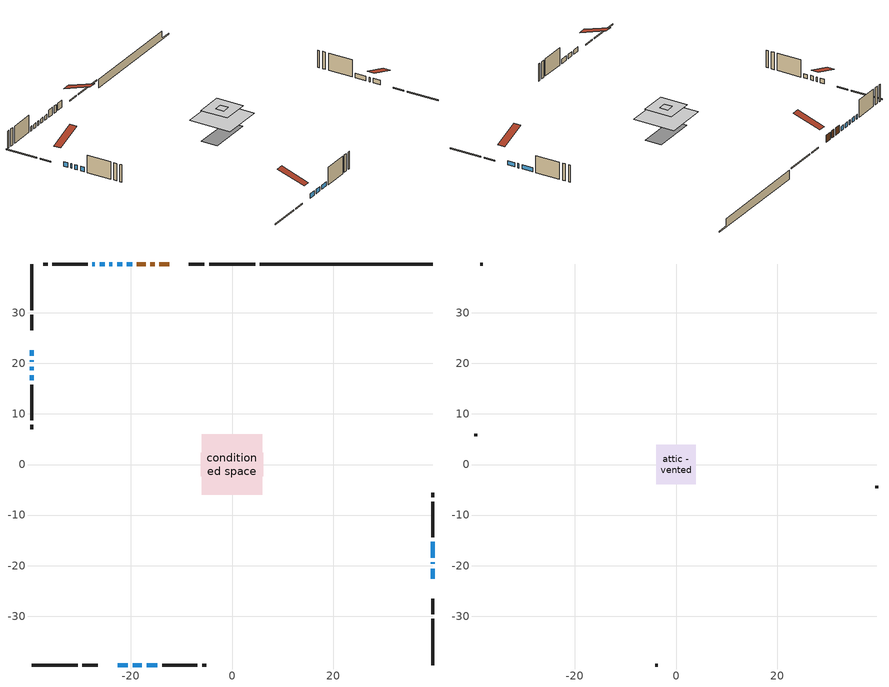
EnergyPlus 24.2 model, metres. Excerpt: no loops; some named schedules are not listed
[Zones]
conditioned space
 floor adiabatic (AdiabaticFloorConstruction): -5.96,-5.96 -5.96,5.96 5.96,5.96 5.96,-5.96 z3.2
 floor foundation (Slab1 construction): -6.2,-2.34 -6.2,2.34 6.2,2.34 6.2,-2.34 z-1.68
 wall outside (RimJoist1 construction): 4.59,39.66 -4.51,39.66 / -39.66,-39.66 -30.56,-39.66 / -39.66,39.66 -39.66,30.56 / 39.66,-39.66 39.66,-30.56 z0.76:1.06
 wall outside (RimJoist3 construction): -5.44,39.66 -8.53,39.66 / -29.63,-39.66 -26.54,-39.66 / -39.66,29.63 -39.66,26.54 / 39.66,-29.63 39.66,-26.54 z0.76:1.06
 wall outside (AdiabaticWallConstruction 1): -12.45,39.66 -14.36,39.66 / -15.29,39.66 -16.16,39.66 / -17.09,39.66 -18.83,39.66 z0.76:2.79
 wall outside (AdiabaticWallConstruction): -39.66,22.61 -39.66,21.53 / 39.66,-22.61 39.66,-20.58 / -22.61,-39.66 -20.58,-39.66 / -19.76,39.66 -20.78,39.66 / -21.71,39.66 -22.72,39.66 / -39.66,20.6 -39.66,20.29 / 39.66,-19.65 39.66,-19.34 / -19.65,-39.66 -17.84,-39.66 / 39.66,-18.42 39.66,-15.3 / -23.65,39.66 -24.26,39.66 / -16.91,-39.66 -14.74,-39.66 / -25.19,39.66 -26.21,39.66 / -27.13,39.66 -27.63,39.66 / -39.66,19.37 -39.66,18.62 / -39.66,17.69 -39.66,16.67 z0.76:1.98
 wall outside (Wall1 construction): -28.55,39.66 -35.51,39.66 / -13.81,-39.66 -6.85,-39.66 / -39.66,15.75 -39.66,8.79 / 39.66,-14.38 39.66,-7.42 z0.76:5.64
 wall outside (Wall2 construction): -36.44,39.66 -37.29,39.66 / -5.92,-39.66 -5.07,-39.66 / -39.66,7.86 -39.66,7 / 39.66,-6.49 39.66,-5.63 z0.76:5.64
 wall foundation (FoundationWall1 construction): 5.52,39.66,-1.68 5.52,39.66,0.76 36.25,39.66,0.76 36.25,39.66,-1.36 39.66,39.66,-1.36 39.66,39.66,-1.68
 window (WindowConstruction): -39.66,22.61 -39.66,21.53 z0.76:1.98
 window (WindowConstruction 7): 39.66,-22.61 39.66,-20.58 z0.76:1.98
 window (WindowConstruction 8): -22.61,-39.66 -20.58,-39.66 z0.76:1.98
 window (WindowConstruction 9): -19.76,39.66 -20.78,39.66 z0.76:1.98
 window (WindowConstruction 10): -21.71,39.66 -22.72,39.66 z0.76:1.98
 window (WindowConstruction 11): -39.66,20.6 -39.66,20.29 z0.76:1.98
 window (WindowConstruction 12): 39.66,-19.65 39.66,-19.34 z0.76:1.98
 window (WindowConstruction 13): -19.65,-39.66 -17.84,-39.66 z0.76:1.98
 window (WindowConstruction 1): 39.66,-18.42 39.66,-15.31 z0.76:1.98
 window (WindowConstruction 14): -23.65,39.66 -24.26,39.66 z0.76:1.98
 window (WindowConstruction 2): -16.91,-39.66 -14.74,-39.66 z0.76:1.98
 window (WindowConstruction 3): -25.19,39.66 -26.21,39.66 z0.76:1.98
 window (WindowConstruction 4): -27.14,39.66 -27.62,39.66 z0.76:1.98
 window (WindowConstruction 5): -39.66,19.37 -39.66,18.62 z0.76:1.98
 window (WindowConstruction 6): -39.66,17.69 -39.66,16.67 z0.76:1.98
 door (Door): -12.45,39.66 -14.36,39.66 z0.76:2.79
 door (Door 1): -15.29,39.66 -16.16,39.66 z0.76:2.79
 door (Door 2): -17.09,39.66 -18.83,39.66 z0.76:2.79
 ceiling adiabatic (AdiabaticFloorConstruction): 5.96,-5.96 5.96,5.96 -5.96,5.96 -5.96,-5.96 z3.2
attic - vented
 floor to conditioned space (Floor1 construction Reversed): -1.17,-1.17 -1.17,1.17 1.17,1.17 1.17,-1.17 z5.64
 floor to conditioned space (Floor2 construction Reversed): -3.86,-3.86 -3.86,3.86 3.86,3.86 3.86,-3.86 z5.64
 wall outside (Wall4 construction): -38.22,39.66 -38.73,39.66 / -4.14,-39.66 -3.63,-39.66 / -39.66,6.08 -39.66,5.57 / 39.66,-4.71 39.66,-4.2 z0.76:5.64
 roof outside (Roof1 construction): -11.53,39.66,5.64 -11.53,31.81,8.25 -9.46,31.81,8.25 -9.46,39.66,5.64; -23.54,-39.66,5.64 -23.54,-31.81,8.25 -25.61,-31.81,8.25 -25.61,-39.66,5.64; -39.66,23.54,5.64 -31.81,23.54,8.25 -31.81,25.61,8.25 -39.66,25.61,5.64; 39.66,-23.54,5.64 31.81,-23.54,8.25 31.81,-25.61,8.25 39.66,-25.61,5.64
[Building]
Building 1: Terrain=Suburbs
[Site:Location]
North Battleford_SK: Latitude {deg}=52.77; Longitude {deg}=-108.24; Time Zone {hr}=-6; Elevation {m}=548; Keep Site Location Information=Yes
[Site:GroundTemperature:Shallow]
-2.51094, -4.92531, -5.11867, -3.97292, 0.62661, 5.20471, 9.17369, 11.6879, 11.9015, 9.85661, 5.98885, 1.55119
[Site:WaterMainsTemperature]
Calculation Method=Schedule; Temperature Schedule=mains temperature schedule
[Material] Roughness=Rough; Thermal Absorptance=0.9
Name | Thickness {m} | Conductivity {W/m-K} | Density {kg/m3} | Specific Heat {J/kg-K} | Solar Absorptance | Visible Absorptance
asphalt or fiberglass shingles | 0.00635 | 0.162714 | 1121.4 | 1465.45 | 0.84 | 0.84
ceiling stud and cavity | 0.1397 | 0.0764328 | 65.682 | 1177.47 | 0.7 | 0.7
ceiling stud and cavity 1 | 0.1397 | 0.0760664 | 65.682 | 1177.47 | 0.7 | 0.7
concrete 4.0 in. | 0.1016 | 1.803125 | 2242.8 | 837.4 | 0.7 | 0.7
concrete 8.0 in. | 0.2032 | 1.803125 | 2242.8 | 837.4 | 0.7 | 0.7
door material | 0.04445 | 0.0451087 | 512.64 | 1214.23 | 0.7 | 0.7
door material 1 | 0.04445 | 0.188738 | 512.64 | 1214.23 | 0.7 | 0.7
exterior vertical ins | 0.00186996 | 0.029427 | 32.04 | 1214.23 | 0.7 | 0.7
floor covering | 0.0127 | 0.0433444 | 54.468 | 1339.84 | 0.6 | 0.6
floor rigid ins; wall rigid ins | 0.512978 | 0.029427 | 32.04 | 1214.23 | 0.7 | 0.7
floor stud and cavity | 0.1397 | 1.75129 | 37.0049 | 1207.88 | 0.7 | 0.7
furniture material conditioned space 1 | 0.1524 | 0.115458 | 640.8 | 1214.23 | 0.6 | 0.6
gypsum board | 0.0127 | 0.160291 | 801 | 837.4 | 0.6 | 0.6
gypsum board 1 | 0.0127 | 0.160291 | 801 | 837.4 | 0.7 | 0.7
osb sheathing 0.5 in. | 0.0127 | 0.115458 | 512.64 | 1214.23 | 0.7 | 0.7
osb sheathing 0.75 in. | 0.01905 | 0.115458 | 512.64 | 1214.23 | 0.7 | 0.7
osb sheathing 2.0 in. | 0.0508 | 0.115458 | 512.64 | 1214.23 | 0.7 | 0.7
rim joist stud and cavity | 0.0508 | 0.271007 | 50.32683 | 1063.81 | 0.6 | 0.6
rim joist stud and cavity 1 | 0.0508 | 0.0310689 | 125.044 | 1163.47 | 0.6 | 0.6
wall stud and cavity | 0.1397 | 1.20227 | 139.0536 | 1170.24 | 0.7 | 0.7
wall stud and cavity 1 | 0.1397 | 0.0938917 | 139.0536 | 1170.24 | 0.7 | 0.7
wall stud and cavity 2 | 0.0889 | 6.1454 | 50.32683 | 1063.81 | 0.6 | 0.6
wall stud and cavity 3 | 0.0889 | 0.380278 | 52.3479 | 1209.89 | 0.7 | 0.7
wall stud and cavity 4 | 0.0889 | 0.391764 | 83.0341 | 1211.67 | 0.7 | 0.7
wood siding | 0.0254 | 0.102417 | 544.68 | 1172.36 | 0 | 0
wood siding 1 | 0.00254 | 0.102417 | 544.68 | 1172.36 | 0 | 0
wood siding 2; wood siding 3; wood siding 4 | 0.0254 | 0.102417 | 544.68 | 1172.36 | 0.7 | 0.7
[WindowMaterial:SimpleGlazingSystem]
Name | U-Factor {W/m2-K} | Solar Heat Gain Coefficient
WindowMaterial | 2.93382 | 0.65
WindowMaterial 1 | 2.78279 | 0.67
WindowMaterial 2 | 2.9395 | 0.65
WindowMaterial 3 | 5.36741 | 0.69
WindowMaterial 4 | 2.95653 | 0.63
WindowMaterial 5 | 2.93609 | 0.65
WindowMaterial 6 | 4.62927 | 0.62
WindowMaterial 7 | 5.14938 | 0.64
WindowMaterial 8 | 2.74475 | 0.57
WindowMaterial 9 | 2.76632 | 0.63
[Construction]
AdiabaticFloorConstruction: floor stud and cavity, floor rigid ins, osb sheathing 0.75 in., floor covering
AdiabaticWallConstruction: wood siding 3, wall rigid ins, wall stud and cavity 3, gypsum board
AdiabaticWallConstruction 1: wood siding 4, wall rigid ins, wall stud and cavity 3, gypsum board
Door: door material
Door 1; Door 2: door material 1
Floor1 construction Reversed: gypsum board, ceiling stud and cavity
Floor2 construction Reversed: gypsum board, ceiling stud and cavity 1
FoundationWall1 construction: concrete 8.0 in., gypsum board 1
furniture construction conditioned space 1: furniture material conditioned space 1
PartitionWallConstruction: gypsum board, wall stud and cavity 4, gypsum board
RimJoist1 construction: wood siding 2, rim joist stud and cavity
RimJoist3 construction: wood siding 2, osb sheathing 2.0 in., rim joist stud and cavity 1
Roof1 construction: asphalt or fiberglass shingles
Slab1 construction: concrete 4.0 in.
Wall1 construction: wood siding, osb sheathing 0.5 in., wall stud and cavity, gypsum board
Wall2 construction: wood siding, osb sheathing 0.5 in., wall stud and cavity 1, gypsum board
Wall4 construction: wood siding 1, wall stud and cavity 2
WindowConstruction; WindowConstruction 2: WindowMaterial
WindowConstruction 1: WindowMaterial 1
WindowConstruction 10; WindowConstruction 6; WindowConstruction 7; WindowConstruction 8: WindowMaterial 5
WindowConstruction 11; WindowConstruction 14: WindowMaterial 7
WindowConstruction 12: WindowMaterial 8
WindowConstruction 13: WindowMaterial 9
WindowConstruction 3: WindowMaterial 2
WindowConstruction 4: WindowMaterial 3
WindowConstruction 5: WindowMaterial 4
WindowConstruction 9: WindowMaterial 6
[Zone] Multiplier=1; Part of Total Floor Area=Yes
Name | Volume {m3}
attic - vented | 27.6388
conditioned space | 499.7
[Space]
Name | Zone | Volume {m3}
attic - vented 1 | attic - vented | 27.6388
conditioned space 1 | conditioned space | 499.7
[ZoneInfiltration:EffectiveLeakageArea]
infil attic - vented 1: Zone or Space=attic - vented 1; Schedule=Always On Discrete; Effective Air Leakage Area {cm2}=2167.67; Stack Coefficient=0.000521186; Wind Coefficient=1.54247e-05
[ZoneMixing]
whole house fan mix: Zone or Space=attic - vented; Schedule=Always On Continuous; Design Flow Rate Calculation Method=Flow/Zone; Design Flow Rate {m3/s}=0; Source Zone or Space=conditioned space
[SurfaceProperty:ExposedFoundationPerimeter]
Slab1: Exposed Perimeter Calculation Method=TotalExposedPerimeter; Total Exposed Perimeter {m}=34.138
[InternalMass] Zone or ZoneList=conditioned space; Space or SpaceList=conditioned space 1
Name | Construction | Surface Area {m2}
furniture mass conditioned space 1 | furniture construction conditioned space 1 | 79.9602
partition wall mass | PartitionWallConstruction | 199.9
[Lights]
interior lighting: Zone or ZoneList or Space or SpaceList=conditioned space 1; Schedule=interior lighting schedule; Design Level Calculation Method=LightingLevel; Lighting Level {W}=343.2; Return Air Fraction=0; Fraction Radiant=0.6; Fraction Visible=0.2; Fraction Replaceable=1
[People]
occupants: Zone or ZoneList or Space or SpaceList=conditioned space 1; Number of People Schedule=occupants schedule; Number of People Calculation Method=People; Number of People=3; Fraction Radiant=0.314171; Sensible Heat Fraction=0.56303; Activity Level Schedule=occupants activity schedule; Carbon Dioxide Generation Rate {m3/s-W}=0; Enable ASHRAE 55 Comfort Warnings=No; Mean Radiant Temperature Calculation Type=EnclosureAveraged
[ElectricEquipment] Zone or ZoneList or Space or SpaceList=conditioned space 1; Design Level Calculation Method=EquipmentLevel
Name | Schedule | Design Level {W} | Fraction Latent | Fraction Radiant | Fraction Lost
clothes dryer | clothes dryer schedule | 140.772 | 0.015 | 0.081 | 0.85
clothes washer | clothes washer schedule | 32.1985 | 0.03 | 0.162 | 0.7
cooking range | cooking range schedule | 215.147 | 0.08 | 0.432 | 0.2
dishwasher | dishwasher schedule | 66.8632 | 0.3 | 0.18 | 0.4
fridge | fridge schedule | 72.9452 | 0 | 0.6 | 0
mech vent house fan | mech vent house fan schedule | 0 | 0 | 0 | 1
mech vent house fan cfis | mech vent house fan cfis schedule | 0 | 0 | 0 | 0
misc plug loads | misc plug loads schedule | 494.7 | 0.045 | 0.513 | 0.1
whole house fan | Always On Discrete | 0 | 0 | 0 | 1
[OtherEquipment] Zone or ZoneList or Space or SpaceList=conditioned space 1; Design Level Calculation Method=EquipmentLevel
Name | Fuel Type | Schedule | Design Level {W} | Fraction Latent | Fraction Radiant | Fraction Lost
clothes dryer 1 | Electricity | clothes dryer schedule | 0 | 0.015 | 0.081 | 0.85
cooking range 1 | Electricity | cooking range schedule | 0 | 0.08 | 0.432 | 0.2
general water use latent | None | general water use schedule | 62.594 | 1 | 0 | 0
general water use sensible | None | general water use schedule | -61.6891 | 0 | 0.6 | 0
mech vent house fan latent load | None | Always On Discrete | 0 | 1 | 0 | 0
mech vent house fan sensible load | None | Always On Discrete | 0 | 0 | 0 | 0
water heater energy adjustment1 | NaturalGas | Always On Discrete | 0.01 | 0 | 0 | 1
[ZoneInfiltration:DesignFlowRate] Zone or ZoneList or Space or SpaceList=conditioned space 1; Schedule=Always On Discrete; Design Flow Rate Calculation Method=Flow/Zone; Design Flow Rate {m3/s}=0
infil flow; natural vent flow; whole house fan flow
[Foundation:Kiva]
Foundation Kiva 1: Initial Indoor Air Temperature {C}=21; Wall Height Above Grade {m}=0.759988; Wall Depth Below Slab {m}=0.2032; Custom Block Material Name 1=exterior vertical ins; Custom Block Depth 1 {m}=2.43998; Custom Block X Position 1 {m}=0.2159; Custom Block Z Position 1 {m}=0
[Foundation:Kiva:Settings]
Soil Conductivity {W/m-K}=0.849921; Soil Density {kg/m3}=1842.3; Soil Specific Heat {J/kg-K}=418.7; Ground Solar Absorptivity=0.9; Ground Thermal Absorptivity=0.9; Ground Surface Roughness {m}=0.03; Far-Field Width {m}=40; Deep-Ground Boundary Condition=ZeroFlux; Deep-Ground Depth {m}=40; Minimum Cell Dimension {m}=0.2; Maximum Cell Growth Coefficient=3; Simulation Timestep=Timestep
[Exterior:Lights]
exterior lighting: Schedule=exterior lighting schedule; Design Level {W}=75.6
[Schedule:Constant]
Name | Hourly Value
Always On Continuous; mech vent house fan schedule; mech vent house fan cfis schedule; Always On Discrete | 1
occupants activity schedule | 117.228
fridge schedule | 0
[Schedule:Week:Daily]
interior lighting schedule Week Rule - Jan1-Jan27: interior lighting schedule day, interior lighting schedule day, interior lighting schedule day, interior lighting schedule day, interior lighting schedule day, interior lighting schedule day, interior lighting schedule day, interior lighting schedule default day, interior lighting schedule default day, interior lighting schedule default day, interior lighting schedule default day, interior lighting schedule default day
interior lighting schedule Week Rule - Jan28-Feb3: interior lighting schedule day, interior lighting schedule day, interior lighting schedule day, interior lighting schedule day, interior lighting schedule day 1, interior lighting schedule day 1, interior lighting schedule day 1, interior lighting schedule default day, interior lighting schedule default day, interior lighting schedule default day, interior lighting schedule default day, interior lighting schedule default day
interior lighting schedule Week Rule - Feb4-Feb24: interior lighting schedule day 1, interior lighting schedule day 1, interior lighting schedule day 1, interior lighting schedule day 1, interior lighting schedule day 1, interior lighting schedule day 1, interior lighting schedule day 1, interior lighting schedule default day, interior lighting schedule default day, interior lighting schedule default day, interior lighting schedule default day, interior lighting schedule default day
interior lighting schedule Week Rule - Feb25-Mar3: interior lighting schedule day 1, interior lighting schedule day 1, interior lighting schedule day 1, interior lighting schedule day 1, interior lighting schedule day 2, interior lighting schedule day 2, interior lighting schedule day 2, interior lighting schedule default day, interior lighting schedule default day, interior lighting schedule default day, interior lighting schedule default day, interior lighting schedule default day
interior lighting schedule Week Rule - Mar4-Mar31: interior lighting schedule day 2, interior lighting schedule day 2, interior lighting schedule day 2, interior lighting schedule day 2, interior lighting schedule day 2, interior lighting schedule day 2, interior lighting schedule day 2, interior lighting schedule default day, interior lighting schedule default day, interior lighting schedule default day, interior lighting schedule default day, interior lighting schedule default day
interior lighting schedule Week Rule - Apr1-Apr28: interior lighting schedule day 3, interior lighting schedule day 3, interior lighting schedule day 3, interior lighting schedule day 3, interior lighting schedule day 3, interior lighting schedule day 3, interior lighting schedule day 3, interior lighting schedule default day, interior lighting schedule default day, interior lighting schedule default day, interior lighting schedule default day, interior lighting schedule default day
interior lighting schedule Week Rule - Apr29-May5: interior lighting schedule day 3, interior lighting schedule day 3, interior lighting schedule day 4, interior lighting schedule day 4, interior lighting schedule day 4, interior lighting schedule day 4, interior lighting schedule day 4, interior lighting schedule default day, interior lighting schedule default day, interior lighting schedule default day, interior lighting schedule default day, interior lighting schedule default day
interior lighting schedule Week Rule - May6-May26: interior lighting schedule day 4, interior lighting schedule day 4, interior lighting schedule day 4, interior lighting schedule day 4, interior lighting schedule day 4, interior lighting schedule day 4, interior lighting schedule day 4, interior lighting schedule default day, interior lighting schedule default day, interior lighting schedule default day, interior lighting schedule default day, interior lighting schedule default day
interior lighting schedule Week Rule - May27-Jun2: interior lighting schedule day 4, interior lighting schedule day 4, interior lighting schedule day 4, interior lighting schedule day 4, interior lighting schedule day 4, interior lighting schedule day 5, interior lighting schedule day 5, interior lighting schedule default day, interior lighting schedule default day, interior lighting schedule default day, interior lighting schedule default day, interior lighting schedule default day
interior lighting schedule Week Rule - Jun3-Jun30: interior lighting schedule day 5, interior lighting schedule day 5, interior lighting schedule day 5, interior lighting schedule day 5, interior lighting schedule day 5, interior lighting schedule day 5, interior lighting schedule day 5, interior lighting schedule default day, interior lighting schedule default day, interior lighting schedule default day, interior lighting schedule default day, interior lighting schedule default day
interior lighting schedule Week Rule - Jul1-Jul28: interior lighting schedule day 6, interior lighting schedule day 6, interior lighting schedule day 6, interior lighting schedule day 6, interior lighting schedule day 6, interior lighting schedule day 6, interior lighting schedule day 6, interior lighting schedule default day, interior lighting schedule default day, interior lighting schedule default day, interior lighting schedule default day, interior lighting schedule default day
interior lighting schedule Week Rule - Jul29-Aug4: interior lighting schedule day 6, interior lighting schedule day 6, interior lighting schedule day 6, interior lighting schedule day 7, interior lighting schedule day 7, interior lighting schedule day 7, interior lighting schedule day 7, interior lighting schedule default day, interior lighting schedule default day, interior lighting schedule default day, interior lighting schedule default day, interior lighting schedule default day
interior lighting schedule Week Rule - Aug5-Aug25: interior lighting schedule day 7, interior lighting schedule day 7, interior lighting schedule day 7, interior lighting schedule day 7, interior lighting schedule day 7, interior lighting schedule day 7, interior lighting schedule day 7, interior lighting schedule default day, interior lighting schedule default day, interior lighting schedule default day, interior lighting schedule default day, interior lighting schedule default day
interior lighting schedule Week Rule - Aug26-Sep1: interior lighting schedule day 7, interior lighting schedule day 7, interior lighting schedule day 7, interior lighting schedule day 7, interior lighting schedule day 7, interior lighting schedule day 7, interior lighting schedule day 8, interior lighting schedule default day, interior lighting schedule default day, interior lighting schedule default day, interior lighting schedule default day, interior lighting schedule default day
interior lighting schedule Week Rule - Sep2-Sep29: interior lighting schedule day 8, interior lighting schedule day 8, interior lighting schedule day 8, interior lighting schedule day 8, interior lighting schedule day 8, interior lighting schedule day 8, interior lighting schedule day 8, interior lighting schedule default day, interior lighting schedule default day, interior lighting schedule default day, interior lighting schedule default day, interior lighting schedule default day
interior lighting schedule Week Rule - Sep30-Oct6: interior lighting schedule day 8, interior lighting schedule day 9, interior lighting schedule day 9, interior lighting schedule day 9, interior lighting schedule day 9, interior lighting schedule day 9, interior lighting schedule day 9, interior lighting schedule default day, interior lighting schedule default day, interior lighting schedule default day, interior lighting schedule default day, interior lighting schedule default day
interior lighting schedule Week Rule - Oct7-Oct27: interior lighting schedule day 9, interior lighting schedule day 9, interior lighting schedule day 9, interior lighting schedule day 9, interior lighting schedule day 9, interior lighting schedule day 9, interior lighting schedule day 9, interior lighting schedule default day, interior lighting schedule default day, interior lighting schedule default day, interior lighting schedule default day, interior lighting schedule default day
interior lighting schedule Week Rule - Oct28-Nov3: interior lighting schedule day 9, interior lighting schedule day 9, interior lighting schedule day 9, interior lighting schedule day 9, interior lighting schedule day 10, interior lighting schedule day 10, interior lighting schedule day 10, interior lighting schedule default day, interior lighting schedule default day, interior lighting schedule default day, interior lighting schedule default day, interior lighting schedule default day
interior lighting schedule Week Rule - Nov4-Nov24: interior lighting schedule day 10, interior lighting schedule day 10, interior lighting schedule day 10, interior lighting schedule day 10, interior lighting schedule day 10, interior lighting schedule day 10, interior lighting schedule day 10, interior lighting schedule default day, interior lighting schedule default day, interior lighting schedule default day, interior lighting schedule default day, interior lighting schedule default day
interior lighting schedule Week Rule - Nov25-Dec1: interior lighting schedule day 10, interior lighting schedule day 10, interior lighting schedule day 10, interior lighting schedule day 10, interior lighting schedule day 10, interior lighting schedule day 10, interior lighting schedule day 11, interior lighting schedule default day, interior lighting schedule default day, interior lighting schedule default day, interior lighting schedule default day, interior lighting schedule default day
interior lighting schedule Week Rule - Dec2-Dec31: interior lighting schedule day 11, interior lighting schedule day 11, interior lighting schedule day 11, interior lighting schedule day 11, interior lighting schedule day 11, interior lighting schedule day 11, interior lighting schedule day 11, interior lighting schedule default day, interior lighting schedule default day, interior lighting schedule default day, interior lighting schedule default day, interior lighting schedule default day
occupants schedule Week Rule - Jan1-Dec31: occupants schedule day, occupants schedule day, occupants schedule day, occupants schedule day, occupants schedule day, occupants schedule day, occupants schedule day, occupants schedule default day, occupants schedule default day, occupants schedule default day, occupants schedule default day, occupants schedule default day
clothes dryer schedule Week Rule - Jan1-Dec31: clothes dryer schedule day, clothes dryer schedule day, clothes dryer schedule day, clothes dryer schedule day, clothes dryer schedule day, clothes dryer schedule day, clothes dryer schedule day, clothes dryer schedule default day, clothes dryer schedule default day, clothes dryer schedule default day, clothes dryer schedule default day, clothes dryer schedule default day
clothes washer schedule Week Rule - Jan1-Dec31: clothes washer schedule day, clothes washer schedule day, clothes washer schedule day, clothes washer schedule day, clothes washer schedule day, clothes washer schedule day, clothes washer schedule day, clothes washer schedule default day, clothes washer schedule default day, clothes washer schedule default day, clothes washer schedule default day, clothes washer schedule default day
cooking range schedule Week Rule - Jan1-Dec31: cooking range schedule day, cooking range schedule day, cooking range schedule day, cooking range schedule day, cooking range schedule day, cooking range schedule day, cooking range schedule day, cooking range schedule default day, cooking range schedule default day, cooking range schedule default day, cooking range schedule default day, cooking range schedule default day
dishwasher schedule Week Rule - Jan1-Dec31: dishwasher schedule day, dishwasher schedule day, dishwasher schedule day, dishwasher schedule day, dishwasher schedule day, dishwasher schedule day, dishwasher schedule day, dishwasher schedule default day, dishwasher schedule default day, dishwasher schedule default day, dishwasher schedule default day, dishwasher schedule default day
misc plug loads schedule Week Rule - Jan1-Dec31: misc plug loads schedule day, misc plug loads schedule day, misc plug loads schedule day, misc plug loads schedule day, misc plug loads schedule day, misc plug loads schedule day, misc plug loads schedule day, misc plug loads schedule default day, misc plug loads schedule default day, misc plug loads schedule default day, misc plug loads schedule default day, misc plug loads schedule default day
general water use schedule Week Rule - Jan1-Dec31: general water use schedule day, general water use schedule day, general water use schedule day, general water use schedule day, general water use schedule day, general water use schedule day, general water use schedule day, general water use schedule default day, general water use schedule default day, general water use schedule default day, general water use schedule default day, general water use schedule default day
exterior lighting schedule Week Rule - Jan1-Jan27: exterior lighting schedule day, exterior lighting schedule day, exterior lighting schedule day, exterior lighting schedule day, exterior lighting schedule day, exterior lighting schedule day, exterior lighting schedule day, exterior lighting schedule default day, exterior lighting schedule default day, exterior lighting schedule default day, exterior lighting schedule default day, exterior lighting schedule default day
exterior lighting schedule Week Rule - Jan28-Feb3: exterior lighting schedule day, exterior lighting schedule day, exterior lighting schedule day, exterior lighting schedule day, exterior lighting schedule day 1, exterior lighting schedule day 1, exterior lighting schedule day 1, exterior lighting schedule default day, exterior lighting schedule default day, exterior lighting schedule default day, exterior lighting schedule default day, exterior lighting schedule default day
exterior lighting schedule Week Rule - Feb4-Feb24: exterior lighting schedule day 1, exterior lighting schedule day 1, exterior lighting schedule day 1, exterior lighting schedule day 1, exterior lighting schedule day 1, exterior lighting schedule day 1, exterior lighting schedule day 1, exterior lighting schedule default day, exterior lighting schedule default day, exterior lighting schedule default day, exterior lighting schedule default day, exterior lighting schedule default day
exterior lighting schedule Week Rule - Feb25-Mar3: exterior lighting schedule day 1, exterior lighting schedule day 1, exterior lighting schedule day 1, exterior lighting schedule day 1, exterior lighting schedule day 2, exterior lighting schedule day 2, exterior lighting schedule day 2, exterior lighting schedule default day, exterior lighting schedule default day, exterior lighting schedule default day, exterior lighting schedule default day, exterior lighting schedule default day
exterior lighting schedule Week Rule - Mar4-Mar31: exterior lighting schedule day 2, exterior lighting schedule day 2, exterior lighting schedule day 2, exterior lighting schedule day 2, exterior lighting schedule day 2, exterior lighting schedule day 2, exterior lighting schedule day 2, exterior lighting schedule default day, exterior lighting schedule default day, exterior lighting schedule default day, exterior lighting schedule default day, exterior lighting schedule default day
exterior lighting schedule Week Rule - Apr1-Apr28: exterior lighting schedule day 3, exterior lighting schedule day 3, exterior lighting schedule day 3, exterior lighting schedule day 3, exterior lighting schedule day 3, exterior lighting schedule day 3, exterior lighting schedule day 3, exterior lighting schedule default day, exterior lighting schedule default day, exterior lighting schedule default day, exterior lighting schedule default day, exterior lighting schedule default day
exterior lighting schedule Week Rule - Apr29-May5: exterior lighting schedule day 3, exterior lighting schedule day 3, exterior lighting schedule day 4, exterior lighting schedule day 4, exterior lighting schedule day 4, exterior lighting schedule day 4, exterior lighting schedule day 4, exterior lighting schedule default day, exterior lighting schedule default day, exterior lighting schedule default day, exterior lighting schedule default day, exterior lighting schedule default day
exterior lighting schedule Week Rule - May6-May26: exterior lighting schedule day 4, exterior lighting schedule day 4, exterior lighting schedule day 4, exterior lighting schedule day 4, exterior lighting schedule day 4, exterior lighting schedule day 4, exterior lighting schedule day 4, exterior lighting schedule default day, exterior lighting schedule default day, exterior lighting schedule default day, exterior lighting schedule default day, exterior lighting schedule default day
exterior lighting schedule Week Rule - May27-Jun2: exterior lighting schedule day 4, exterior lighting schedule day 4, exterior lighting schedule day 4, exterior lighting schedule day 4, exterior lighting schedule day 4, exterior lighting schedule day 5, exterior lighting schedule day 5, exterior lighting schedule default day, exterior lighting schedule default day, exterior lighting schedule default day, exterior lighting schedule default day, exterior lighting schedule default day
exterior lighting schedule Week Rule - Jun3-Jun30: exterior lighting schedule day 5, exterior lighting schedule day 5, exterior lighting schedule day 5, exterior lighting schedule day 5, exterior lighting schedule day 5, exterior lighting schedule day 5, exterior lighting schedule day 5, exterior lighting schedule default day, exterior lighting schedule default day, exterior lighting schedule default day, exterior lighting schedule default day, exterior lighting schedule default day
exterior lighting schedule Week Rule - Jul1-Jul28: exterior lighting schedule day 6, exterior lighting schedule day 6, exterior lighting schedule day 6, exterior lighting schedule day 6, exterior lighting schedule day 6, exterior lighting schedule day 6, exterior lighting schedule day 6, exterior lighting schedule default day, exterior lighting schedule default day, exterior lighting schedule default day, exterior lighting schedule default day, exterior lighting schedule default day
exterior lighting schedule Week Rule - Jul29-Aug4: exterior lighting schedule day 6, exterior lighting schedule day 6, exterior lighting schedule day 6, exterior lighting schedule day 7, exterior lighting schedule day 7, exterior lighting schedule day 7, exterior lighting schedule day 7, exterior lighting schedule default day, exterior lighting schedule default day, exterior lighting schedule default day, exterior lighting schedule default day, exterior lighting schedule default day
exterior lighting schedule Week Rule - Aug5-Aug25: exterior lighting schedule day 7, exterior lighting schedule day 7, exterior lighting schedule day 7, exterior lighting schedule day 7, exterior lighting schedule day 7, exterior lighting schedule day 7, exterior lighting schedule day 7, exterior lighting schedule default day, exterior lighting schedule default day, exterior lighting schedule default day, exterior lighting schedule default day, exterior lighting schedule default day
exterior lighting schedule Week Rule - Aug26-Sep1: exterior lighting schedule day 7, exterior lighting schedule day 7, exterior lighting schedule day 7, exterior lighting schedule day 7, exterior lighting schedule day 7, exterior lighting schedule day 7, exterior lighting schedule day 8, exterior lighting schedule default day, exterior lighting schedule default day, exterior lighting schedule default day, exterior lighting schedule default day, exterior lighting schedule default day
exterior lighting schedule Week Rule - Sep2-Sep29: exterior lighting schedule day 8, exterior lighting schedule day 8, exterior lighting schedule day 8, exterior lighting schedule day 8, exterior lighting schedule day 8, exterior lighting schedule day 8, exterior lighting schedule day 8, exterior lighting schedule default day, exterior lighting schedule default day, exterior lighting schedule default day, exterior lighting schedule default day, exterior lighting schedule default day
exterior lighting schedule Week Rule - Sep30-Oct6: exterior lighting schedule day 8, exterior lighting schedule day 9, exterior lighting schedule day 9, exterior lighting schedule day 9, exterior lighting schedule day 9, exterior lighting schedule day 9, exterior lighting schedule day 9, exterior lighting schedule default day, exterior lighting schedule default day, exterior lighting schedule default day, exterior lighting schedule default day, exterior lighting schedule default day
exterior lighting schedule Week Rule - Oct7-Oct27: exterior lighting schedule day 9, exterior lighting schedule day 9, exterior lighting schedule day 9, exterior lighting schedule day 9, exterior lighting schedule day 9, exterior lighting schedule day 9, exterior lighting schedule day 9, exterior lighting schedule default day, exterior lighting schedule default day, exterior lighting schedule default day, exterior lighting schedule default day, exterior lighting schedule default day
exterior lighting schedule Week Rule - Oct28-Nov3: exterior lighting schedule day 9, exterior lighting schedule day 9, exterior lighting schedule day 9, exterior lighting schedule day 9, exterior lighting schedule day 10, exterior lighting schedule day 10, exterior lighting schedule day 10, exterior lighting schedule default day, exterior lighting schedule default day, exterior lighting schedule default day, exterior lighting schedule default day, exterior lighting schedule default day
exterior lighting schedule Week Rule - Nov4-Nov24: exterior lighting schedule day 10, exterior lighting schedule day 10, exterior lighting schedule day 10, exterior lighting schedule day 10, exterior lighting schedule day 10, exterior lighting schedule day 10, exterior lighting schedule day 10, exterior lighting schedule default day, exterior lighting schedule default day, exterior lighting schedule default day, exterior lighting schedule default day, exterior lighting schedule default day
exterior lighting schedule Week Rule - Nov25-Dec1: exterior lighting schedule day 10, exterior lighting schedule day 10, exterior lighting schedule day 10, exterior lighting schedule day 10, exterior lighting schedule day 10, exterior lighting schedule day 10, exterior lighting schedule day 11, exterior lighting schedule default day, exterior lighting schedule default day, exterior lighting schedule default day, exterior lighting schedule default day, exterior lighting schedule default day
[Schedule:Year]
interior lighting schedule: interior lighting schedule Week Rule - Jan1-Jan27, 1, 1, 1, 27, interior lighting schedule Week Rule - Jan28-Feb3, 1, 28, 2, 3, interior lighting schedule Week Rule - Feb4-Feb24, 2, 4, 2, 24, interior lighting schedule Week Rule - Feb25-Mar3, 2, 25, 3, 3, interior lighting schedule Week Rule - Mar4-Mar31, 3, 4, 3, 31, interior lighting schedule Week Rule - Apr1-Apr28, 4, 1, 4, 28, interior lighting schedule Week Rule - Apr29-May5, 4, 29, 5, 5, interior lighting schedule Week Rule - May6-May26, 5, 6, 5, 26, interior lighting schedule Week Rule - May27-Jun2, 5, 27, 6, 2, interior lighting schedule Week Rule - Jun3-Jun30, 6, 3, 6, 30, interior lighting schedule Week Rule - Jul1-Jul28, 7, 1, 7, 28, interior lighting schedule Week Rule - Jul29-Aug4, 7, 29, 8, 4, interior lighting schedule Week Rule - Aug5-Aug25, 8, 5, 8, 25, interior lighting schedule Week Rule - Aug26-Sep1, 8, 26, 9, 1, interior lighting schedule Week Rule - Sep2-Sep29, 9, 2, 9, 29, interior lighting schedule Week Rule - Sep30-Oct6, 9, 30, 10, 6, interior lighting schedule Week Rule - Oct7-Oct27, 10, 7, 10, 27, interior lighting schedule Week Rule - Oct28-Nov3, 10, 28, 11, 3, interior lighting schedule Week Rule - Nov4-Nov24, 11, 4, 11, 24, interior lighting schedule Week Rule - Nov25-Dec1, 11, 25, 12, 1, interior lighting schedule Week Rule - Dec2-Dec31, 12, 2, 12, 31
occupants schedule: occupants schedule Week Rule - Jan1-Dec31, 1, 1, 12, 31
clothes dryer schedule: clothes dryer schedule Week Rule - Jan1-Dec31, 1, 1, 12, 31
clothes washer schedule: clothes washer schedule Week Rule - Jan1-Dec31, 1, 1, 12, 31
cooking range schedule: cooking range schedule Week Rule - Jan1-Dec31, 1, 1, 12, 31
dishwasher schedule: dishwasher schedule Week Rule - Jan1-Dec31, 1, 1, 12, 31
misc plug loads schedule: misc plug loads schedule Week Rule - Jan1-Dec31, 1, 1, 12, 31
general water use schedule: general water use schedule Week Rule - Jan1-Dec31, 1, 1, 12, 31
exterior lighting schedule: exterior lighting schedule Week Rule - Jan1-Jan27, 1, 1, 1, 27, exterior lighting schedule Week Rule - Jan28-Feb3, 1, 28, 2, 3, exterior lighting schedule Week Rule - Feb4-Feb24, 2, 4, 2, 24, exterior lighting schedule Week Rule - Feb25-Mar3, 2, 25, 3, 3, exterior lighting schedule Week Rule - Mar4-Mar31, 3, 4, 3, 31, exterior lighting schedule Week Rule - Apr1-Apr28, 4, 1, 4, 28, exterior lighting schedule Week Rule - Apr29-May5, 4, 29, 5, 5, exterior lighting schedule Week Rule - May6-May26, 5, 6, 5, 26, exterior lighting schedule Week Rule - May27-Jun2, 5, 27, 6, 2, exterior lighting schedule Week Rule - Jun3-Jun30, 6, 3, 6, 30, exterior lighting schedule Week Rule - Jul1-Jul28, 7, 1, 7, 28, exterior lighting schedule Week Rule - Jul29-Aug4, 7, 29, 8, 4, exterior lighting schedule Week Rule - Aug5-Aug25, 8, 5, 8, 25, exterior lighting schedule Week Rule - Aug26-Sep1, 8, 26, 9, 1, exterior lighting schedule Week Rule - Sep2-Sep29, 9, 2, 9, 29, exterior lighting schedule Week Rule - Sep30-Oct6, 9, 30, 10, 6, exterior lighting schedule Week Rule - Oct7-Oct27, 10, 7, 10, 27, exterior lighting schedule Week Rule - Oct28-Nov3, 10, 28, 11, 3, exterior lighting schedule Week Rule - Nov4-Nov24, 11, 4, 11, 24, exterior lighting schedule Week Rule - Nov25-Dec1, 11, 25, 12, 1, exterior lighting schedule Week Rule - Dec2-Dec31, 12, 2, 12, 31
[Schedule:Compact]
mains temperature schedule: Through: 01/01, For: AllDays, Until: 24:00, 3.45833, Through: 01/02, For: AllDays, Until: 24:00, 3.38389, Through: 01/03, For: AllDays, Until: 24:00, 3.31056, Through: 01/04, For: AllDays, Until: 24:00, 3.23833, Through: 01/05, For: AllDays, Until: 24:00, 3.16722, Through: 01/06, For: AllDays, Until: 24:00, 3.09667, Through: 01/07, For: AllDays, Until: 24:00, 3.02722, Through: 01/08, For: AllDays, Until: 24:00, 2.95944, Through: 01/09, For: AllDays, Until: 24:00, 2.89222, Through: 01/10, For: AllDays, Until: 24:00, 2.82611, Through: 01/11, For: AllDays, Until: 24:00, 2.76111, Through: 01/12, For: AllDays, Until: 24:00, 2.69722, Through: 01/13, For: AllDays, Until: 24:00, 2.63444, Through: 01/14, For: AllDays, Until: 24:00, 2.57278, Through: 01/15, For: AllDays, Until: 24:00, 2.51222, Through: 01/16, For: AllDays, Until: 24:00, 2.45333, Through: 01/17, For: AllDays, Until: 24:00, 2.395, Through: 01/18, For: AllDays, Until: 24:00, 2.33833, Through: 01/19, For: AllDays, Until: 24:00, 2.28278, Through: 01/20, For: AllDays, Until: 24:00, 2.22889, Through: 01/21, For: AllDays, Until: 24:00, 2.17611, Through: 01/22, For: AllDays, Until: 24:00, 2.12444, Through: 01/23, For: AllDays, Until: 24:00, 2.07389, Through: 01/24, For: AllDays, Until: 24:00, 2.025, Through: 01/25, For: AllDays, Until: 24:00, 1.97722, Through: 01/26, For: AllDays, Until: 24:00, 1.93111, Through: 01/27, For: AllDays, Until: 24:00, 1.88611, Through: 01/28, For: AllDays, Until: 24:00, 1.84278, Through: 01/29, For: AllDays, Until: 24:00, 1.80056, Through: 01/30, For: AllDays, Until: 24:00, 1.76, Through: 01/31, For: AllDays, Until: 24:00, 1.72056, Through: 02/01, For: AllDays, Until: 24:00, 1.68278, Through: 02/02, For: AllDays, Until: 24:00, 1.64611, Through: 02/03, For: AllDays, Until: 24:00, 1.61111, Through: 02/04, For: AllDays, Until: 24:00, 1.57778, Through: 02/05, For: AllDays, Until: 24:00, 1.54556, Through: 02/06, For: AllDays, Until: 24:00, 1.515, Through: 02/07, For: AllDays, Until: 24:00, 1.48611, Through: 02/08, For: AllDays, Until: 24:00, 1.45889, Through: 02/09, For: AllDays, Until: 24:00, 1.43278, Through: 02/10, For: AllDays, Until: 24:00, 1.40833, Through: 02/11, For: AllDays, Until: 24:00, 1.385, Through: 02/12, For: AllDays, Until: 24:00, 1.36389, Through: 02/13, For: AllDays, Until: 24:00, 1.34389, Through: 02/14, For: AllDays, Until: 24:00, 1.32556, Through: 02/15, For: AllDays, Until: 24:00, 1.30889, Through: 02/16, For: AllDays, Until: 24:00, 1.29333, Through: 02/17, For: AllDays, Until: 24:00, 1.28, Through: 02/18, For: AllDays, Until: 24:00, 1.26778, Through: 02/19, For: AllDays, Until: 24:00, 1.25722, Through: 02/20, For: AllDays, Until: 24:00, 1.24833, Through: 02/21, For: AllDays, Until: 24:00, 1.24111, Through: 02/22, For: AllDays, Until: 24:00, 1.235, Through: 02/23, For: AllDays, Until: 24:00, 1.23056, Through: 02/24, For: AllDays, Until: 24:00, 1.22833, Through: 02/25, For: AllDays, Until: 24:00, 1.22722, Through: 02/26, For: AllDays, Until: 24:00, 1.22778, Through: 02/27, For: AllDays, Until: 24:00, 1.22944, Through: 02/28, For: AllDays, Until: 24:00, 1.23333, Through: 03/01, For: AllDays, Until: 24:00, 1.23833, Through: 03/02, For: AllDays, Until: 24:00, 1.24556, Through: 03/03, For: AllDays, Until: 24:00, 1.25389, Through: 03/04, For: AllDays, Until: 24:00, 1.26389, Through: 03/05, For: AllDays, Until: 24:00, 1.275, Through: 03/06, For: AllDays, Until: 24:00, 1.28833, Through: 03/07, For: AllDays, Until: 24:00, 1.30278, Through: 03/08, For: AllDays, Until: 24:00, 1.31944, Through: 03/09, For: AllDays, Until: 24:00, 1.33722, Through: 03/10, For: AllDays, Until: 24:00, 1.35611, Through: 03/11, For: AllDays, Until: 24:00, 1.37722, Through: 03/12, For: AllDays, Until: 24:00, 1.39944, Through: 03/13, For: AllDays, Until: 24:00, 1.42333, Through: 03/14, For: AllDays, Until: 24:00, 1.44889, Through: 03/15, For: AllDays, Until: 24:00, 1.47611, Through: 03/16, For: AllDays, Until: 24:00, 1.50444, Through: 03/17, For: AllDays, Until: 24:00, 1.53444, Through: 03/18, For: AllDays, Until: 24:00, 1.56611, Through: 03/19, For: AllDays, Until: 24:00, 1.59889, Through: 03/20, For: AllDays, Until: 24:00, 1.63333, Through: 03/21, For: AllDays, Until: 24:00, 1.66889, Through: 03/22, For: AllDays, Until: 24:00, 1.70667, Through: 03/23, For: AllDays, Until: 24:00, 1.745, Through: 03/24, For: AllDays, Until: 24:00, 1.78556, Through: 03/25, For: AllDays, Until: 24:00, 1.82722, Through: 03/26, For: AllDays, Until: 24:00, 1.87, Through: 03/27, For: AllDays, Until: 24:00, 1.91444, Through: 03/28, For: AllDays, Until: 24:00, 1.96, Through: 03/29, For: AllDays, Until: 24:00, 2.00722, Through: 03/30, For: AllDays, Until: 24:00, 2.05556, Through: 03/31, For: AllDays, Until: 24:00, 2.10556, Through: 04/01, For: AllDays, Until: 24:00, 2.15667, Through: 04/02, For: AllDays, Until: 24:00, 2.20944, Through: 04/03, For: AllDays, Until: 24:00, 2.26278, Through: 04/04, For: AllDays, Until: 24:00, 2.31778, Through: 04/05, For: AllDays, Until: 24:00, 2.37444, Through: 04/06, For: AllDays, Until: 24:00, 2.43167, Through: 04/07, For: AllDays, Until: 24:00, 2.49056, Through: 04/08, For: AllDays, Until: 24:00, 2.55056, Through: 04/09, For: AllDays, Until: 24:00, 2.61167, Through: 04/10, For: AllDays, Until: 24:00, 2.67389, Through: 04/11, For: AllDays, Until: 24:00, 2.73722, Through: 04/12, For: AllDays, Until: 24:00, 2.80167, Through: 04/13, For: AllDays, Until: 24:00, 2.86778, Through: 04/14, For: AllDays, Until: 24:00, 2.93444, Through: 04/15, For: AllDays, Until: 24:00, 3.00222, Through: 04/16, For: AllDays, Until: 24:00, 3.07111, Through: 04/17, For: AllDays, Until: 24:00, 3.14111, Through: 04/18, For: AllDays, Until: 24:00, 3.21222, Through: 04/19, For: AllDays, Until: 24:00, 3.28389, Through: 04/20, For: AllDays, Until: 24:00, 3.35722, Through: 04/21, For: AllDays, Until: 24:00, 3.43111, Through: 04/22, For: AllDays, Until: 24:00, 3.50556, Through: 04/23, For: AllDays, Until: 24:00, 3.58167, Through: 04/24, For: AllDays, Until: 24:00, 3.65833, Through: 04/25, For: AllDays, Until: 24:00, 3.73556, Through: 04/26, For: AllDays, Until: 24:00, 3.81389, Through: 04/27, For: AllDays, Until: 24:00, 3.89278, Through: 04/28, For: AllDays, Until: 24:00, 3.97278, Through: 04/29, For: AllDays, Until: 24:00, 4.05333, Through: 04/30, For: AllDays, Until: 24:00, 4.135, Through: 05/01, For: AllDays, Until: 24:00, 4.21722, Through: 05/02, For: AllDays, Until: 24:00, 4.3, Through: 05/03, For: AllDays, Until: 24:00, 4.38333, Through: 05/04, For: AllDays, Until: 24:00, 4.46778, Through: 05/05, For: AllDays, Until: 24:00, 4.55222, Through: 05/06, For: AllDays, Until: 24:00, 4.63778, Through: 05/07, For: AllDays, Until: 24:00, 4.72389, Through: 05/08, For: AllDays, Until: 24:00, 4.81, Through: 05/09, For: AllDays, Until: 24:00, 4.89722, Through: 05/10, For: AllDays, Until: 24:00, 4.98444, Through: 05/11, For: AllDays, Until: 24:00, 5.07278, Through: 05/12, For: AllDays, Until: 24:00, 5.16111, Through: 05/13, For: AllDays, Until: 24:00, 5.25, Through: 05/14, For: AllDays, Until: 24:00, 5.33889, Through: 05/15, For: AllDays, Until: 24:00, 5.42889, Through: 05/16, For: AllDays, Until: 24:00, 5.51833, Through: 05/17, For: AllDays, Until: 24:00, 5.60889, Through: 05/18, For: AllDays, Until: 24:00, 5.69944, Through: 05/19, For: AllDays, Until: 24:00, 5.79, Through: 05/20, For: AllDays, Until: 24:00, 5.88111, Through: 05/21, For: AllDays, Until: 24:00, 5.97222, Through: 05/22, For: AllDays, Until: 24:00, 6.06333, Through: 05/23, For: AllDays, Until: 24:00, 6.155, Through: 05/24, For: AllDays, Until: 24:00, 6.24667, Through: 05/25, For: AllDays, Until: 24:00, 6.33833, Through: 05/26, For: AllDays, Until: 24:00, 6.43056, Through: 05/27, For: AllDays, Until: 24:00, 6.52222, Through: 05/28, For: AllDays, Until: 24:00, 6.61389, Through: 05/29, For: AllDays, Until: 24:00, 6.70556, Through: 05/30, For: AllDays, Until: 24:00, 6.79778, Through: 05/31, For: AllDays, Until: 24:00, 6.88944, Through: 06/01, For: AllDays, Until: 24:00, 6.98111, Through: 06/02, For: AllDays, Until: 24:00, 7.07222, Through: 06/03, For: AllDays, Until: 24:00, 7.16389, Through: 06/04, For: AllDays, Until: 24:00, 7.255, Through: 06/05, For: AllDays, Until: 24:00, 7.34611, Through: 06/06, For: AllDays, Until: 24:00, 7.43667, Through: 06/07, For: AllDays, Until: 24:00, 7.52722, Through: 06/08, For: AllDays, Until: 24:00, 7.61722, Through: 06/09, For: AllDays, Until: 24:00, 7.70722, Through: 06/10, For: AllDays, Until: 24:00, 7.79667, Through: 06/11, For: AllDays, Until: 24:00, 7.88611, Through: 06/12, For: AllDays, Until: 24:00, 7.975, Through: 06/13, For: AllDays, Until: 24:00, 8.06333, Through: 06/14, For: AllDays, Until: 24:00, 8.15111, Through: 06/15, For: AllDays, Until: 24:00, 8.23833, Through: 06/16, For: AllDays, Until: 24:00, 8.32556, Through: 06/17, For: AllDays, Until: 24:00, 8.41222, Through: 06/18, For: AllDays, Until: 24:00, 8.49778, Through: 06/19, For: AllDays, Until: 24:00, 8.58333, Through: 06/20, For: AllDays, Until: 24:00, 8.66778, Through: 06/21, For: AllDays, Until: 24:00, 8.75222, Through: 06/22, For: AllDays, Until: 24:00, 8.83556, Through: 06/23, For: AllDays, Until: 24:00, 8.91833, Through: 06/24, For: AllDays, Until: 24:00, 9.00056, Through: 06/25, For: AllDays, Until: 24:00, 9.08167, Through: 06/26, For: AllDays, Until: 24:00, 9.16222, Through: 06/27, For: AllDays, Until: 24:00, 9.24222, Through: 06/28, For: AllDays, Until: 24:00, 9.32111, Through: 06/29, For: AllDays, Until: 24:00, 9.39944, Through: 06/30, For: AllDays, Until: 24:00, 9.47667, Through: 07/01, For: AllDays, Until: 24:00, 9.55333, Through: 07/02, For: AllDays, Until: 24:00, 9.62889, Through: 07/03, For: AllDays, Until: 24:00, 9.70389, Through: 07/04, For: AllDays, Until: 24:00, 9.77778, Through: 07/05, For: AllDays, Until: 24:00, 9.85056, Through: 07/06, For: AllDays, Until: 24:00, 9.92222, Through: 07/07, For: AllDays, Until: 24:00, 9.99333, Through: 07/08, For: AllDays, Until: 24:00, 10.0633, Through: 07/09, For: AllDays, Until: 24:00, 10.1322, Through: 07/10, For: AllDays, Until: 24:00, 10.2, Through: 07/11, For: AllDays, Until: 24:00, 10.2667, Through: 07/12, For: AllDays, Until: 24:00, 10.3322, Through: 07/13, For: AllDays, Until: 24:00, 10.3967, Through: 07/14, For: AllDays, Until: 24:00, 10.46, Through: 07/15, For: AllDays, Until: 24:00, 10.5222, Through: 07/16, For: AllDays, Until: 24:00, 10.5833, Through: 07/17, For: AllDays, Until: 24:00, 10.6433, Through: 07/18, For: AllDays, Until: 24:00, 10.7017, Through: 07/19, For: AllDays, Until: 24:00, 10.7594, Through: 07/20, For: AllDays, Until: 24:00, 10.8156, Through: 07/21, For: AllDays, Until: 24:00, 10.8706, Through: 07/22, For: AllDays, Until: 24:00, 10.9239, Through: 07/23, For: AllDays, Until: 24:00, 10.9761, Through: 07/24, For: AllDays, Until: 24:00, 11.0272, Through: 07/25, For: AllDays, Until: 24:00, 11.0772, Through: 07/26, For: AllDays, Until: 24:00, 11.1256, Through: 07/27, For: AllDays, Until: 24:00, 11.1722, Through: 07/28, For: AllDays, Until: 24:00, 11.2183, Through: 07/29, For: AllDays, Until: 24:00, 11.2622, Through: 07/30, For: AllDays, Until: 24:00, 11.3056, Through: 07/31, For: AllDays, Until: 24:00, 11.3467, Through: 08/01, For: AllDays, Until: 24:00, 11.3867, Through: 08/02, For: AllDays, Until: 24:00, 11.4256, Through: 08/03, For: AllDays, Until: 24:00, 11.4628, Through: 08/04, For: AllDays, Until: 24:00, 11.4983, Through: 08/05, For: AllDays, Until: 24:00, 11.5328, Through: 08/06, For: AllDays, Until: 24:00, 11.5656, Through: 08/07, For: AllDays, Until: 24:00, 11.5972, Through: 08/08, For: AllDays, Until: 24:00, 11.6267, Through: 08/09, For: AllDays, Until: 24:00, 11.655, Through: 08/10, For: AllDays, Until: 24:00, 11.6822, Through: 08/11, For: AllDays, Until: 24:00, 11.7072, Through: 08/12, For: AllDays, Until: 24:00, 11.7311, Through: 08/13, For: AllDays, Until: 24:00, 11.7533, Through: 08/14, For: AllDays, Until: 24:00, 11.7744, Through: 08/15, For: AllDays, Until: 24:00, 11.7933, Through: 08/16, For: AllDays, Until: 24:00, 11.8111, Through: 08/17, For: AllDays, Until: 24:00, 11.8272, Through: 08/18, For: AllDays, Until: 24:00, 11.8417, Through: 08/19, For: AllDays, Until: 24:00, 11.855, Through: 08/20, For: AllDays, Until: 24:00, 11.8661, Through: 08/21, For: AllDays, Until: 24:00, 11.8761, Through: 08/22, For: AllDays, Until: 24:00, 11.8844, Through: 08/23, For: AllDays, Until: 24:00, 11.8911, Through: 08/24, For: AllDays, Until: 24:00, 11.8961, Through: 08/25, For: AllDays, Until: 24:00, 11.8994, Through: 08/26, For: AllDays, Until: 24:00, 11.9017, Through: 08/27, For: AllDays, Until: 24:00, 11.9022, Through: 08/28, For: AllDays, Until: 24:00, 11.9006, Through: 08/29, For: AllDays, Until: 24:00, 11.8978, Through: 08/30, For: AllDays, Until: 24:00, 11.8939, Through: 08/31, For: AllDays, Until: 24:00, 11.8878, Through: 09/01, For: AllDays, Until: 24:00, 11.88, Through: 09/02, For: AllDays, Until: 24:00, 11.8711, Through: 09/03, For: AllDays, Until: 24:00, 11.8606, Through: 09/04, For: AllDays, Until: 24:00, 11.8483, Through: 09/05, For: AllDays, Until: 24:00, 11.8344, Through: 09/06, For: AllDays, Until: 24:00, 11.8189, Through: 09/07, For: AllDays, Until: 24:00, 11.8022, Through: 09/08, For: AllDays, Until: 24:00, 11.7839, Through: 09/09, For: AllDays, Until: 24:00, 11.7639, Through: 09/10, For: AllDays, Until: 24:00, 11.7422, Through: 09/11, For: AllDays, Until: 24:00, 11.7189, Through: 09/12, For: AllDays, Until: 24:00, 11.6944, Through: 09/13, For: AllDays, Until: 24:00, 11.6683, Through: 09/14, For: AllDays, Until: 24:00, 11.6406, Through: 09/15, For: AllDays, Until: 24:00, 11.6117, Through: 09/16, For: AllDays, Until: 24:00, 11.5811, Through: 09/17, For: AllDays, Until: 24:00, 11.5489, Through: 09/18, For: AllDays, Until: 24:00, 11.515, Through: 09/19, For: AllDays, Until: 24:00, 11.48, Through: 09/20, For: AllDays, Until: 24:00, 11.4433, Through: 09/21, For: AllDays, Until: 24:00, 11.4056, Through: 09/22, For: AllDays, Until: 24:00, 11.3661, Through: 09/23, For: AllDays, Until: 24:00, 11.3256, Through: 09/24, For: AllDays, Until: 24:00, 11.2833, Through: 09/25, For: AllDays, Until: 24:00, 11.2394, Through: 09/26, For: AllDays, Until: 24:00, 11.1944, Through: 09/27, For: AllDays, Until: 24:00, 11.1483, Through: 09/28, For: AllDays, Until: 24:00, 11.1006, Through: 09/29, For: AllDays, Until: 24:00, 11.0511, Through: 09/30, For: AllDays, Until: 24:00, 11.0011, Through: 10/01, For: AllDays, Until: 24:00, 10.9494, Through: 10/02, For: AllDays, Until: 24:00, 10.8961, Through: 10/03, For: AllDays, Until: 24:00, 10.8417, Through: 10/04, For: AllDays, Until: 24:00, 10.7861, Through: 10/05, For: AllDays, Until: 24:00, 10.7294, Through: 10/06, For: AllDays, Until: 24:00, 10.6717, Through: 10/07, For: AllDays, Until: 24:00, 10.6122, Through: 10/08, For: AllDays, Until: 24:00, 10.5517, Through: 10/09, For: AllDays, Until: 24:00, 10.49, Through: 10/10, For: AllDays, Until: 24:00, 10.4272, Through: 10/11, For: AllDays, Until: 24:00, 10.3633, Through: 10/12, For: AllDays, Until: 24:00, 10.2983, Through: 10/13, For: AllDays, Until: 24:00, 10.2322, Through: 10/14, For: AllDays, Until: 24:00, 10.1644, Through: 10/15, For: AllDays, Until: 24:00, 10.0961, Through: 10/16, For: AllDays, Until: 24:00, 10.0272, Through: 10/17, For: AllDays, Until: 24:00, 9.95667, Through: 10/18, For: AllDays, Until: 24:00, 9.885, Through: 10/19, For: AllDays, Until: 24:00, 9.81278, Through: 10/20, For: AllDays, Until: 24:00, 9.73944, Through: 10/21, For: AllDays, Until: 24:00, 9.665, Through: 10/22, For: AllDays, Until: 24:00, 9.59, Through: 10/23, For: AllDays, Until: 24:00, 9.51389, Through: 10/24, For: AllDays, Until: 24:00, 9.43667, Through: 10/25, For: AllDays, Until: 24:00, 9.35889, Through: 10/26, For: AllDays, Until: 24:00, 9.28, Through: 10/27, For: AllDays, Until: 24:00, 9.20056, Through: 10/28, For: AllDays, Until: 24:00, 9.12056, Through: 10/29, For: AllDays, Until: 24:00, 9.03944, Through: 10/30, For: AllDays, Until: 24:00, 8.95778, Through: 10/31, For: AllDays, Until: 24:00, 8.875, Through: 11/01, For: AllDays, Until: 24:00, 8.79222, Through: 11/02, For: AllDays, Until: 24:00, 8.70833, Through: 11/03, For: AllDays, Until: 24:00, 8.62389, Through: 11/04, For: AllDays, Until: 24:00, 8.53889, Through: 11/05, For: AllDays, Until: 24:00, 8.45333, Through: 11/06, For: AllDays, Until: 24:00, 8.36722, Through: 11/07, For: AllDays, Until: 24:00, 8.28056, Through: 11/08, For: AllDays, Until: 24:00, 8.19333, Through: 11/09, For: AllDays, Until: 24:00, 8.10556, Through: 11/10, For: AllDays, Until: 24:00, 8.01722, Through: 11/11, For: AllDays, Until: 24:00, 7.92889, Through: 11/12, For: AllDays, Until: 24:00, 7.83944, Through: 11/13, For: AllDays, Until: 24:00, 7.75, Through: 11/14, For: AllDays, Until: 24:00, 7.66056, Through: 11/15, For: AllDays, Until: 24:00, 7.57056, Through: 11/16, For: AllDays, Until: 24:00, 7.48, Through: 11/17, For: AllDays, Until: 24:00, 7.38944, Through: 11/18, For: AllDays, Until: 24:00, 7.29889, Through: 11/19, For: AllDays, Until: 24:00, 7.20778, Through: 11/20, For: AllDays, Until: 24:00, 7.11611, Through: 11/21, For: AllDays, Until: 24:00, 7.025, Through: 11/22, For: AllDays, Until: 24:00, 6.93333, Through: 11/23, For: AllDays, Until: 24:00, 6.84167, Through: 11/24, For: AllDays, Until: 24:00, 6.75, Through: 11/25, For: AllDays, Until: 24:00, 6.65778, Through: 11/26, For: AllDays, Until: 24:00, 6.56611, Through: 11/27, For: AllDays, Until: 24:00, 6.47444, Through: 11/28, For: AllDays, Until: 24:00, 6.38222, Through: 11/29, For: AllDays, Until: 24:00, 6.29056, Through: 11/30, For: AllDays, Until: 24:00, 6.19889, Through: 12/01, For: AllDays, Until: 24:00, 6.10722, Through: 12/02, For: AllDays, Until: 24:00, 6.01611, Through: 12/03, For: AllDays, Until: 24:00, 5.925, Through: 12/04, For: AllDays, Until: 24:00, 5.83389, Through: 12/05, For: AllDays, Until: 24:00, 5.74278, Through: 12/06, For: AllDays, Until: 24:00, 5.65222, Through: 12/07, For: AllDays, Until: 24:00, 5.56167, Through: 12/08, For: AllDays, Until: 24:00, 5.47167, Through: 12/09, For: AllDays, Until: 24:00, 5.38222, Through: 12/10, For: AllDays, Until: 24:00, 5.29278, Through: 12/11, For: AllDays, Until: 24:00, 5.20333, Through: 12/12, For: AllDays, Until: 24:00, 5.115, Through: 12/13, For: AllDays, Until: 24:00, 5.02667, Through: 12/14, For: AllDays, Until: 24:00, 4.93889, Through: 12/15, For: AllDays, Until: 24:00, 4.85167, Through: 12/16, For: AllDays, Until: 24:00, 4.765, Through: 12/17, For: AllDays, Until: 24:00, 4.67889, Through: 12/18, For: AllDays, Until: 24:00, 4.59333, Through: 12/19, For: AllDays, Until: 24:00, 4.50833, Through: 12/20, For: AllDays, Until: 24:00, 4.42389, Through: 12/21, For: AllDays, Until: 24:00, 4.34, Through: 12/22, For: AllDays, Until: 24:00, 4.25667, Through: 12/23, For: AllDays, Until: 24:00, 4.17444, Through: 12/24, For: AllDays, Until: 24:00, 4.09222, Through: 12/25, For: AllDays, Until: 24:00, 4.01167, Through: 12/26, For: AllDays, Until: 24:00, 3.93111, Through: 12/27, For: AllDays, Until: 24:00, 3.85167, Through: 12/28, For: AllDays, Until: 24:00, 3.77278, Through: 12/29, For: AllDays, Until: 24:00, 3.695, Through: 12/30, For: AllDays, Until: 24:00, 3.61778, Through: 12/31, For: AllDays, Until: 24:00, 3.54167
